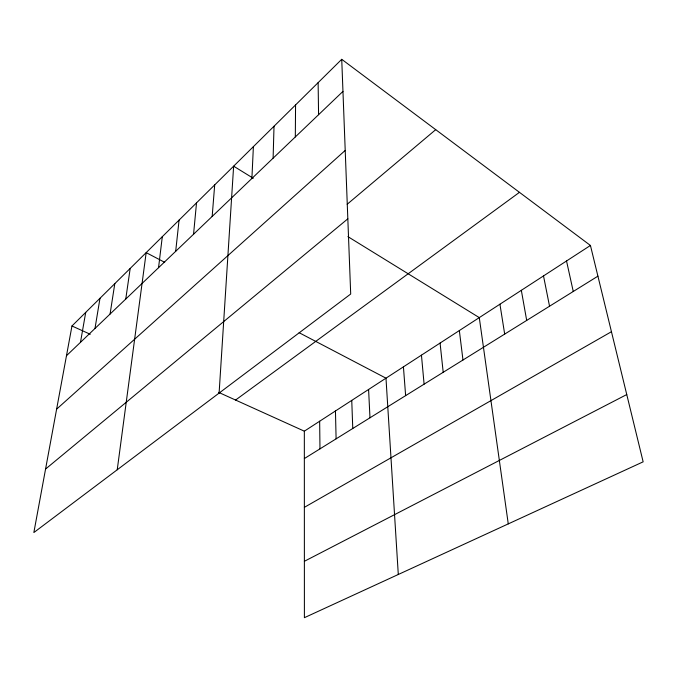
<?xml version="1.0" encoding="UTF-8"?>
<svg xmlns="http://www.w3.org/2000/svg" width="677" height="677" viewBox="0 0 677 677"><rect width="100%" height="100%" fill="white"/><g stroke="black" fill="none" stroke-linecap="round" stroke-linejoin="round"><path stroke-width="1.02" d="M295.316 136.949L295.57 104.952M273.11 158.173L274.016 126.26M251.895 178.457L253.384 146.647M219.103 393.092L233.633 166.178L253.257 178.271M212.172 216.437L214.694 184.897M193.554 234.234L196.525 202.863M175.69 251.311L179.075 220.11M158.545 267.711L162.302 236.688M117.231 469.77L146.173 252.631L164.697 262.329M125.753 299.056L130.187 268.439M110.072 314.052L114.802 283.638M94.992 328.472L99.993 298.278M80.47 342.35L85.725 312.385M341.733 59.314L71.965 325.984L33.85 532.537L350.703 294.03L341.733 59.314L590.437 245.463L643.15 461.832L304.396 617.686L304.337 431.173L590.437 245.463M66.481 355.721L342.96 91.395M56.623 409.153L345.219 150.421M347.174 204.268L435.717 129.662M45.571 469.051L347.834 218.823M235.571 400.048L519.462 192.336M304.345 458.574L597.918 276.165M304.362 507.344L611.449 331.713M304.379 561.292L626.758 394.556M71.965 325.984L90.269 334.269M218.603 392.364L304.337 431.173M299.132 332.703L385.983 378.172L398.296 574.485M347.91 236.628L479.282 317.615L508.266 523.888M566.531 260.975L573.258 291.491M543.513 275.92L549.538 306.232M521.332 290.315L526.689 320.424M499.931 304.21L504.678 334.099M459.344 330.554L462.975 360.012M440.075 343.061L443.198 372.299M421.449 355.154L424.098 384.172M403.424 366.849L405.633 395.639M368.593 389.461L369.98 417.794M351.752 400.395L352.768 428.49M335.453 410.973L336.105 438.84M318.122 82.662L318.571 114.709M319.654 421.229L319.976 448.868"/></g></svg>
